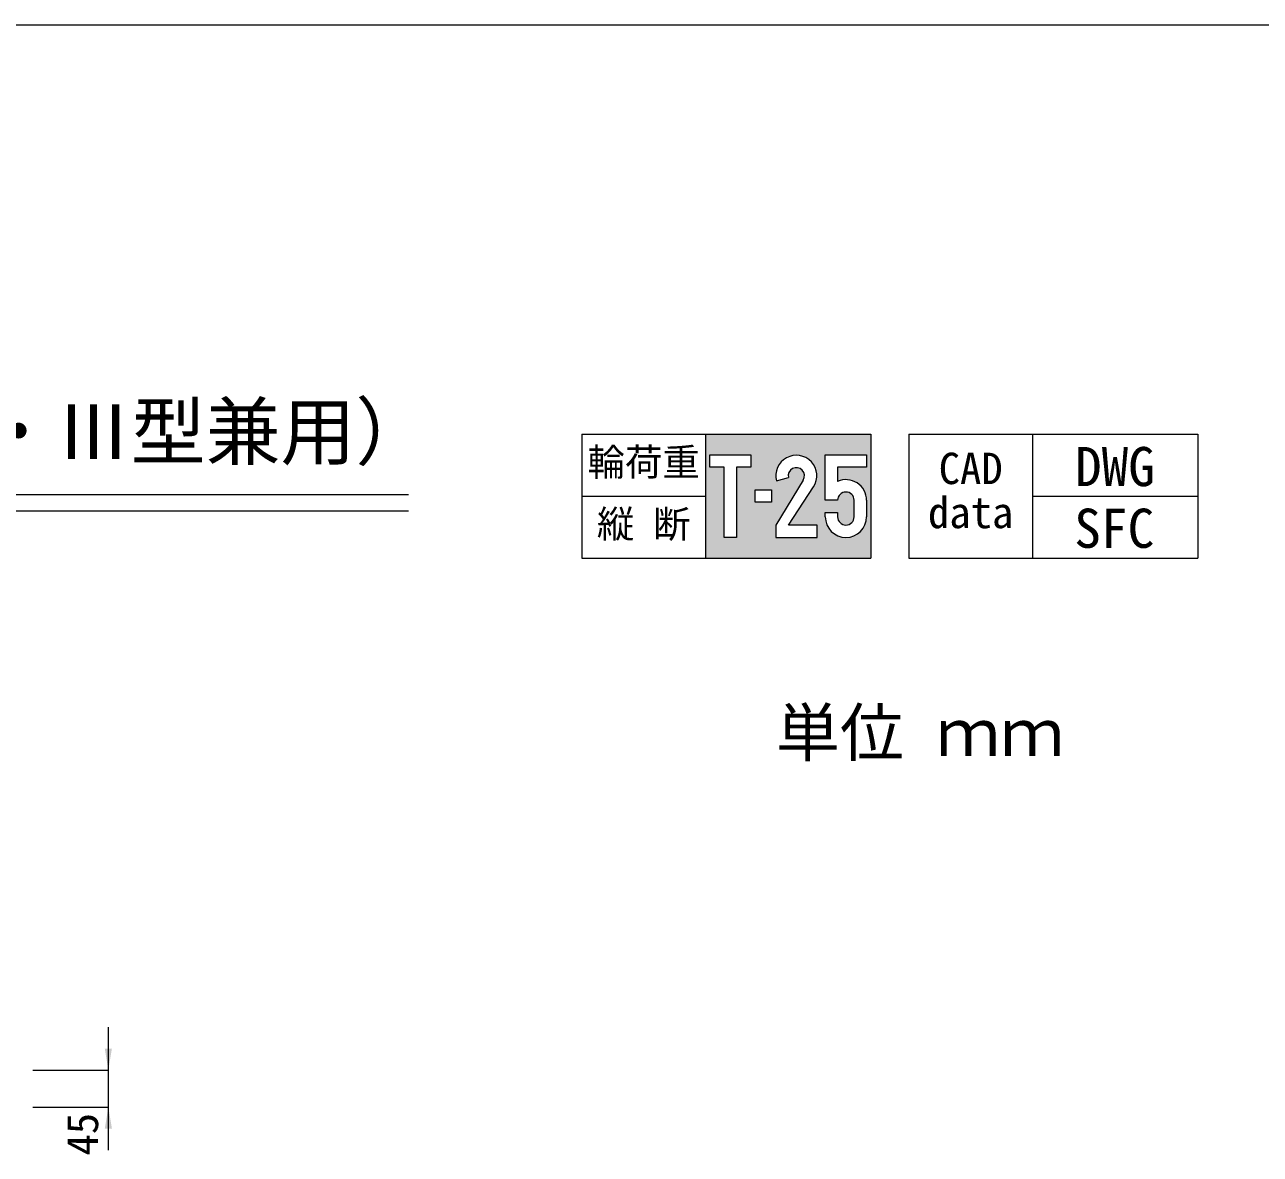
# Model space of a CAD drawing. Units: millimetres at full size; details may follow other scales. Extents: x 50430 to 75195, y 24892 to 47415.
# Drawn here: x 55496 to 56993, y 37266 to 38633 of the extents above; entities that cross this region are included whole.
import ezdxf
from ezdxf.enums import TextEntityAlignment as Align

# ---------------------------------------------------------------- set-up
doc = ezdxf.new("R2010")
doc.units = ezdxf.units.MM
doc.header["$LTSCALE"] = 30
for name, color, linetype, lineweight in [('0_2', 7, 'Continuous', 20), ('寸法線', 7, 'Continuous', 9), ('枠', 5, 'Continuous', 5), ('ﾊｯﾁﾝｸﾞ', 7, 'Continuous', 5)]:
    doc.layers.add(name, color=color, linetype=linetype, lineweight=lineweight)
doc.layers.add('集水桝', color=7, linetype='Continuous')
doc.styles.add('ＭＳ ゴシック', font='')
doc.styles.get('ＭＳ ゴシック').set_extended_font_data('MS Gothic')

# ---------------------------------------------------------------- blocks, each defined once
blk = doc.blocks.new('filled_arrow')
at = {"color": 0, "linetype": 'Continuous', "lineweight": -2}
blk.add_solid([(7.5, 1.25), (0, 0), (7.5, -1.25)], dxfattribs=at)

msp = doc.modelspace()

# ---------------------------------------------------------------- hatches: boundary and pattern name
at = {"layer": 'ﾊｯﾁﾝｸﾞ'}
h = msp.add_hatch(color=256, dxfattribs=at)
h.paths.add_polyline_path([(56520.89, 37987.72), (56520.89, 38137.72), (56320.89, 38137.72), (56320.89, 37987.72)])
h.paths.add_polyline_path([(56358.39, 38012.72), (56343.39, 38012.72), (56343.39, 38097.72), (56325.89, 38097.72), (56325.89, 38112.72), (56375.89, 38112.72), (56375.89, 38097.72), (56358.39, 38097.72)], flags=16)
h.paths.add_polyline_path([(56405.89, 38027.72), (56439.23, 38082.2, 0.53298), (56432.41, 38097.06, 0.53298), (56421.23, 38085.13), (56406.74, 38081.25, -0.5398), (56434.82, 38111.87, -0.5398), (56451.74, 38073.93), (56421.18, 38027.72), (56455.89, 38027.72), (56455.89, 38012.72), (56405.89, 38012.72)], flags=16)
h.paths.add_polyline_path([(56380.89, 38055.22), (56380.89, 38070.22), (56400.89, 38070.22), (56400.89, 38055.22)], flags=16)
h.paths.add_polyline_path([(56465.89, 38037.72), (56465.89, 38042.72), (56480.89, 38042.72), (56480.89, 38037.72, 1), (56500.89, 38037.72), (56500.89, 38057.72, 0.41421), (56490.89, 38067.72, 0.41421), (56480.89, 38057.72), (56465.89, 38057.72), (56465.89, 38112.72), (56515.89, 38112.72), (56515.89, 38097.72), (56480.89, 38097.72), (56480.89, 38080.63, -0.54057), (56515.89, 38057.72), (56515.89, 38037.72, -0.41421), (56490.89, 38012.72, -0.41421)], flags=16)

# ---------------------------------------------------------------- linework, layer by layer
at = {"layer": '0_2', "lineweight": 13}
for p, q in [((52998.32, 38064.9), (55961.16, 38064.9)), ((52998.32, 38044.9), (55961.16, 38044.9))]:
    msp.add_line(p, q, dxfattribs=at)
at = {"layer": '寸法線'}
for p, q in [((55597.38, 37270.83), (55597.38, 37419.83)), ((55506.06, 37367.83), (55597.38, 37367.83)), ((55506.06, 37322.83), (55597.38, 37322.83))]:
    msp.add_line(p, q, dxfattribs=at)
at = {"layer": '枠', "lineweight": 13}
msp.add_line((52621.16, 38633.48), (60621.16, 38633.48), dxfattribs=at)
at = {"layer": 'ﾊｯﾁﾝｸﾞ', "lineweight": 13}
for p, q in [((56170.89, 38137.72), (56170.89, 37987.72)), ((56170.89, 38137.72), (56520.89, 38137.72)), ((56320.89, 38137.72), (56320.89, 37987.72)), ((56520.89, 38137.72), (56520.89, 37987.72)), ((56567.11, 38137.72), (56567.11, 37987.72)), ((56567.11, 38137.72), (56917.11, 38137.72)), ((56717.11, 38137.72), (56717.11, 37987.72)), ((56917.11, 38137.72), (56917.11, 37987.72)), ((56170.89, 38062.72), (56320.89, 38062.72)), ((56717.11, 38062.72), (56917.11, 38062.72)), ((56170.89, 37987.72), (56520.89, 37987.72)), ((56567.11, 37987.72), (56917.11, 37987.72))]:
    msp.add_line(p, q, dxfattribs=at)
at = {"layer": 'ﾊｯﾁﾝｸﾞ'}
for p, q in [((56406.74, 38081.25), (56421.23, 38085.13)), ((56500.89, 38037.72), (56500.89, 38057.72)), ((56515.89, 38057.72), (56515.89, 38037.72)), ((56480.89, 38042.72), (56480.89, 38037.72))]:
    msp.add_line(p, q, dxfattribs=at)
for points in [[(56343.39, 38012.72), (56343.39, 38097.72), (56325.89, 38097.72), (56325.89, 38112.72), (56375.89, 38112.72), (56375.89, 38097.72), (56358.39, 38097.72), (56358.39, 38012.72)], [(56380.89, 38070.22), (56400.89, 38070.22), (56400.89, 38055.22), (56380.89, 38055.22)]]:
    msp.add_lwpolyline(points, close=True, dxfattribs=at)
for points in [[(56480.89, 38057.72), (56465.89, 38057.72), (56465.89, 38112.72), (56515.89, 38112.72), (56515.89, 38097.72), (56480.89, 38097.72), (56480.89, 38080.63)], [(56439.23, 38082.2), (56405.89, 38027.72), (56405.89, 38012.72), (56455.89, 38012.72), (56455.89, 38027.72), (56421.18, 38027.72), (56451.74, 38073.93)], [(56465.89, 38037.72), (56465.89, 38042.72), (56480.89, 38042.72)]]:
    msp.add_lwpolyline(points, dxfattribs=at)
for centre, radius, start, end in [((56430.83, 38087.34), 24.85, 327.32155, 194.20268), ((56430.83, 38087.34), 9.85, 328.53575, 192.98848), ((56490.89, 38057.72), 25, 0, 113.57818), ((56490.89, 38057.72), 10, 0, 180), ((56490.89, 38037.72), 25, 180, 0), ((56490.89, 38037.72), 10, 180, 0)]:
    msp.add_arc(centre, radius, start, end, dxfattribs=at)

# ---------------------------------------------------------------- block references
at = {"layer": '寸法線', "xscale": 3.47, "yscale": 3.47}
for p, rotation in [((55597.38, 37367.83), 90), ((55597.38, 37322.83), 270)]:
    msp.add_blockref('filled_arrow', p, dxfattribs=dict(at, rotation=rotation))

# ---------------------------------------------------------------- texts
at = {"layer": '0_2', "style": 'ＭＳ ゴシック'}
msp.add_text('ＩＢＣ排水側溝 深型集水桝 セミフラットＢ斜左H=50（Ⅰ型・Ⅲ型兼用）', height=66.46, dxfattribs=at).set_placement((54491.92, 38140.86), align=Align.MIDDLE_CENTER)
msp.add_text('単位 ｍｍ', height=56.96, dxfattribs=at).set_placement((56405.94, 37730.84), align=Align.BOTTOM_LEFT)
at = {"layer": '寸法線', "style": 'ＭＳ ゴシック'}
msp.add_text('45', height=37.98, rotation=90, dxfattribs=at).set_placement((55566.03, 37290.17), align=Align.MIDDLE_CENTER)
at = {"layer": '集水桝', "style": 'ＭＳ ゴシック'}
for s, p in [('DWG', (56768.39, 38060.57)), ('SFC', (56767.53, 37985.86))]:
    msp.add_text(s, height=47.47, dxfattribs=at).set_placement(p, align=Align.BOTTOM_LEFT)
at = {"layer": 'ﾊｯﾁﾝｸﾞ', "style": 'ＭＳ ゴシック'}
for s, p in [('輪荷重', (56245.89, 38103.92)), ('縦 断', (56245.89, 38028.92))]:
    msp.add_text(s, height=33.23, dxfattribs=at).set_placement(p, align=Align.MIDDLE_CENTER)
for s, p in [('CAD', (56603.26, 38115.28)), ('data', (56590.31, 38061.95))]:
    msp.add_text(s, height=37.98, dxfattribs=at).set_placement(p, align=Align.TOP_LEFT)

doc.saveas('drawing.dxf')
